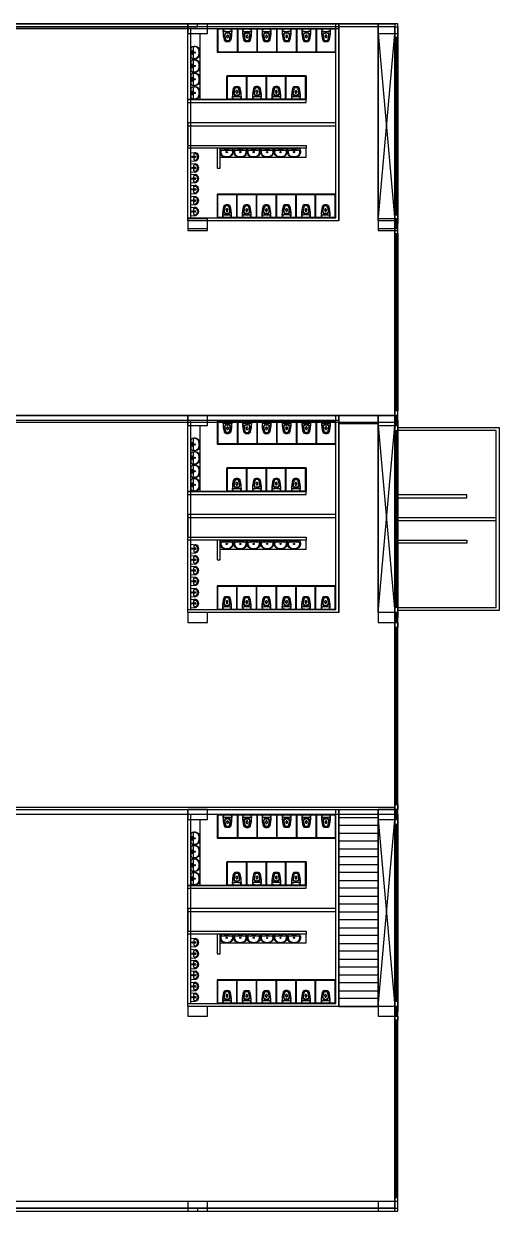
# Model space of a CAD drawing. Header units: millimetres. Extents: x 332 to 5606, y 276 to 1426.
# Drawn here: x 1203.1 to 1227.2, y 919.9 to 980.2 of the extents above; entities that cross this region are included whole.
import ezdxf

# ---------------------------------------------------------------- set-up
doc = ezdxf.new("R2010")
doc.units = ezdxf.units.MM

# ---------------------------------------------------------------- blocks, each defined once
blk = doc.blocks.new('vaso_cx_acoplada_1')
at = {"linetype": 'Continuous'}
for centre in [(-0.111, -0.242), (0.122, -0.242)]:
    blk.add_circle(centre, 0.008, dxfattribs=at)
for centre, radius, start, end in [((-0.115, -0.184), 0.11, 136.53258, 180), ((1.375, -0.195), 1.6, 179.59001, 196.60114), ((0.001, -0.212), 0.215, 171.57167, 179.2851), ((1.375, -0.195), 1.59, 180.52436, 196.19572), ((0.001, -0.212), 0.215, 163.97838, 171.57167), ((-0.204, -0.182), 0.008, 171.57167, 263.63486), ((-0.101, -0.184), 0.11, 136.53258, 164.49464), ((0.005, 1.698), 1.9, 263.63486, 270), ((-0.249, -0.065), 0.07, 321.85553, 326.36654), ((-0.183, -0.109), 0.01, 95.71718, 146.36654), ((0.005, -1.99), 1.9, 90, 95.71718), ((-0.235, -0.065), 0.07, 321.85553, 326.36654), ((-0.16, -0.118), 0.0225, 114.52369, 139.29493), ((-0.071, -0.363), 0.075, 120.55827, 184.24766), ((0.852, -0.295), 1, 184.24766, 200.25979), ((-0.061, -0.382), 0.075, 116.10896, 182.02894), ((0.664, -0.356), 0.8, 182.02894, 200.9188), ((0.005, -0.493), 0.225, 90, 120.55827), ((0.005, -0.517), 0.225, 90, 116.10896), ((0.019, -0.458), 0.0636, 167.77794, 198.82445), ((-0.038, -0.446), 0.00501, 140.01374, 160.52979), ((-0.045, -0.439), 0.00416, 309.47185, 346.49014), ((0.048, -0.453), 0.0893, 163.27766, 172.12192), ((0.022, -0.458), 0.0664, 197.88836, 217.92673), ((0.027, -0.446), 0.0677, 144.04569, 163.27766), ((0.012, -0.466), 0.0536, 217.92673, 242.00627), ((0.014, -0.437), 0.0515, 119.72953, 144.04569), ((0.005, -0.478), 0.0398, 242.00627, 270), ((0.005, -0.422), 0.0347, 90, 119.72953), ((0.005, -1.99), 1.9, 84.28282, 90), ((0.005, 1.698), 1.9, 270, 276.36514), ((0.005, -0.493), 0.225, 59.44173, 90), ((0.005, -0.517), 0.225, 63.89104, 90), ((0.005, -0.422), 0.0347, 60.27047, 90), ((0.005, -0.478), 0.0398, 270, 297.99373), ((-0.003, -0.437), 0.0515, 35.95431, 60.27047), ((-0.001, -0.466), 0.0536, 297.99373, 322.07327), ((-0.016, -0.446), 0.0677, 16.72234, 35.95431), ((-0.011, -0.458), 0.0664, 322.07327, 342.11164), ((-0.037, -0.453), 0.0893, 7.87808, 16.72234), ((0.056, -0.439), 0.00416, 193.50986, 230.52815), ((-0.008, -0.458), 0.0636, 341.17555, 12.22206), ((0.049, -0.446), 0.00501, 19.47021, 39.98626), ((-0.653, -0.356), 0.8, 339.0812, 357.97106), ((-0.841, -0.295), 1, 339.74021, 355.75234), ((0.071, -0.382), 0.075, 357.97106, 63.89104), ((0.082, -0.363), 0.075, 355.75234, 59.44173), ((-1.364, -0.195), 1.59, 343.80428, 359.47564), ((-1.364, -0.195), 1.6, 343.39886, 0.40999), ((0.171, -0.118), 0.0225, 40.70507, 65.47631), ((0.246, -0.065), 0.07, 213.63346, 218.14447), ((0.111, -0.184), 0.11, 15.50536, 43.46742), ((0.194, -0.109), 0.01, 33.63346, 84.28282), ((0.26, -0.065), 0.07, 213.63346, 218.14447), ((0.125, -0.184), 0.11, 0, 43.46742), ((0.215, -0.182), 0.008, 276.36514, 8.42833), ((0.01, -0.212), 0.215, 8.42833, 16.02162), ((0.01, -0.212), 0.215, 0.7149, 8.42833), ((-0.081, -0.629), 0.08, 196.60114, 260.40415), ((-0.075, -0.616), 0.08, 196.19572, 260.88992), ((0.005, -0.117), 0.6, 260.40415, 270), ((0.005, -0.117), 0.586, 260.88992, 270), ((-0.062, -0.632), 0.026, 200.25979, 262.53667), ((-0.059, -0.633), 0.026, 200.9188, 262.88031), ((0.005, -0.117), 0.546, 262.53667, 270), ((0.005, -0.117), 0.546, 270, 277.46333), ((0.005, -0.117), 0.586, 270, 279.11008), ((0.005, -0.117), 0.6, 270, 279.59585), ((0.07, -0.633), 0.026, 277.11969, 339.0812), ((0.073, -0.632), 0.026, 277.46333, 339.74021), ((0.086, -0.616), 0.08, 279.11008, 343.80428), ((0.092, -0.629), 0.08, 279.59585, 343.39886)]:
    blk.add_arc(centre, radius, start, end, dxfattribs=at)
blk = doc.blocks.new('mictorio')
for p, q in [((-0.214, 0), (0.214, 0)), ((-0.221, -0.008), (-0.203, -0.242)), ((-0.171, -0.19), (-0.165, -0.236)), ((-0.143, -0.157), (0.143, -0.157)), ((0.171, -0.19), (0.165, -0.236)), ((0.221, -0.008), (0.203, -0.242))]:
    blk.add_line(p, q)
for centre, radius in [((-0.028, -0.196), 0.0107), ((-0.028, -0.227), 0.0107), ((0, -0.072), 0.0286), ((0, -0.072), 0.0143), ((0, -0.18), 0.0107), ((0, -0.243), 0.0107), ((0.028, -0.196), 0.0107), ((0.028, -0.227), 0.0107)]:
    blk.add_circle(centre, radius)
for centre, radius, start, end in [((-0.214, -0.007), 0.00716, 90, 184.572), ((0.214, -0.007), 0.00716, 355.428, 90), ((-0.13, -0.229), 0.0737, 108.63175, 194.85038), ((0, -0.192), 0.209, 195.65293, 344.34707), ((-0.143, -0.186), 0.0286, 90, 187.76517), ((0, -0.181), 0.174, 198.68934, 341.31066), ((0.143, -0.186), 0.0286, 352.23483, 90), ((0.13, -0.229), 0.0737, 345.14962, 71.36825)]:
    blk.add_arc(centre, radius, start, end)
blk = doc.blocks.new('lavatorio_66x45')
blk.add_lwpolyline([(-0.285, -0.029, -0.247757), (-0.23, 0), (0, 0), (0.23, 0, -0.247757), (0.285, -0.029, -0.523187), (0.129, -0.437, -0.064231), (0, -0.454, -0.064231), (-0.129, -0.437, -0.523187)], format="xyb", close=True)
for points in [[(0.122, -0.408, 0.331039), (0.301, -0.191, 0.428943), (0.221, -0.107), (0, -0.107), (-0.221, -0.107, 0.428943), (-0.301, -0.191, 0.331039), (-0.122, -0.408)], [(-0.284, -0.053, -0.019603), (-0.274, -0.037, -0.247757), (-0.23, -0.013), (0.23, -0.013, -0.247757), (0.274, -0.037, -0.019603), (0.284, -0.053, -0.064281)]]:
    blk.add_lwpolyline(points, format="xyb")
for centre, radius in [((-0.074, -0.053), 0.0234), ((0, -0.194), 0.03), ((0, -0.053), 0.0234), ((0.074, -0.053), 0.0234)]:
    blk.add_circle(centre, radius)
for start, end in [(253.49072, 270), (270, 286.50928)]:
    blk.add_arc((0, 0.053), 0.477, start, end)

msp = doc.modelspace()

# ---------------------------------------------------------------- linework, layer by layer
for p, q in [((1222.057, 980.241), (1101.757, 980.241)), ((1221.907, 980.091), (1101.907, 980.091)), ((1201.907, 980.091), (1211.907, 980.091)), ((1212.407, 980.241), (1211.407, 980.241)), ((1211.407, 980.241), (1211.407, 979.741)), ((1212.414, 980.241), (1211.414, 980.241)), ((1211.414, 980.241), (1211.414, 979.741)), ((1211.907, 980.091), (1211.907, 980.241)), ((1211.907, 980.241), (1221.907, 980.241)), ((1212.407, 979.741), (1212.407, 980.241)), ((1212.414, 979.741), (1212.414, 980.241)), ((1219.067, 970.241), (1219.067, 980.241)), ((1219.067, 980.241), (1221.067, 980.241)), ((1219.067, 980.241), (1219.067, 979.841)), ((1222.06, 980.241), (1221.06, 980.241)), ((1221.06, 980.241), (1221.06, 979.741)), ((1222.067, 980.241), (1221.067, 980.241)), ((1221.067, 980.241), (1221.067, 979.741)), ((1221.907, 980.241), (1221.907, 980.091)), ((1221.907, 920.091), (1221.907, 980.091)), ((1221.907, 980.091), (1222.057, 980.091)), ((1222.057, 919.941), (1222.057, 980.241)), ((1222.057, 980.241), (1222.06, 980.241)), ((1222.057, 980.091), (1222.057, 970.091)), ((1222.057, 970.091), (1222.057, 980.091)), ((1222.057, 980.091), (1222.057, 970.091)), ((1222.057, 980.091), (1222.06, 980.091)), ((1222.06, 979.741), (1222.06, 980.241)), ((1211.407, 979.741), (1212.407, 979.741)), ((1211.414, 979.741), (1212.414, 979.741)), ((1219.067, 979.841), (1219.067, 979.441)), ((1219.067, 979.441), (1219.067, 979.041)), ((1221.06, 979.741), (1222.06, 979.741)), ((1221.907, 979.741), (1221.982, 979.741)), ((1222.057, 979.541), (1221.907, 979.541)), ((1221.907, 979.541), (1221.907, 970.541)), ((1221.982, 979.541), (1221.982, 970.541)), ((1222.057, 979.741), (1222.057, 979.541)), ((1221.067, 979.041), (1221.067, 978.641)), ((1219.067, 978.641), (1219.067, 978.241)), ((1221.067, 978.241), (1221.067, 977.841)), ((1219.067, 977.841), (1219.067, 977.441)), ((1219.067, 977.041), (1219.067, 976.641)), ((1221.067, 977.441), (1221.067, 977.041)), ((1221.067, 976.641), (1221.067, 976.241)), ((1219.067, 976.241), (1219.067, 975.841)), ((1221.067, 975.841), (1221.067, 975.441)), ((1219.067, 975.441), (1219.067, 975.041)), ((1219.067, 974.641), (1219.067, 974.241)), ((1221.067, 975.041), (1221.067, 974.641)), ((1221.067, 974.241), (1221.067, 973.841)), ((1219.067, 973.841), (1219.067, 973.441)), ((1221.067, 973.441), (1221.067, 973.041)), ((1219.067, 973.041), (1219.067, 972.641)), ((1221.067, 972.641), (1221.067, 972.241)), ((1219.067, 972.241), (1219.067, 971.841)), ((1219.067, 971.441), (1219.067, 971.041)), ((1221.067, 971.841), (1221.067, 971.441)), ((1221.067, 971.041), (1221.067, 970.641)), ((1212.414, 970.341), (1211.414, 970.341)), ((1211.414, 970.341), (1211.414, 969.841)), ((1212.414, 970.241), (1211.414, 970.241)), ((1211.414, 970.241), (1211.414, 969.741)), ((1212.414, 969.841), (1212.414, 970.341)), ((1212.414, 969.741), (1212.414, 970.241)), ((1219.067, 970.641), (1219.067, 970.241)), ((1222.067, 970.341), (1221.067, 970.341)), ((1221.067, 970.341), (1221.067, 969.841)), ((1222.067, 970.241), (1221.067, 970.241)), ((1221.067, 970.241), (1221.067, 969.741)), ((1221.907, 970.541), (1222.057, 970.541)), ((1221.907, 970.341), (1222.067, 970.341)), ((1221.982, 970.341), (1221.982, 969.841)), ((1222.067, 969.841), (1222.067, 970.341)), ((1211.414, 969.841), (1212.414, 969.841)), ((1211.414, 969.741), (1212.414, 969.741)), ((1221.067, 969.841), (1222.067, 969.841)), ((1221.067, 969.741), (1222.067, 969.741)), ((1222.057, 970.091), (1221.907, 970.091)), ((1221.907, 970.091), (1221.907, 960.091)), ((1221.907, 969.841), (1221.907, 969.591)), ((1221.907, 969.841), (1222.067, 969.841)), ((1221.907, 969.591), (1222.057, 969.591)), ((1221.982, 969.591), (1221.982, 960.591)), ((1222.057, 969.591), (1222.057, 960.591)), ((1222.057, 960.591), (1221.907, 960.591)), ((1221.907, 960.591), (1221.907, 960.341)), ((1212.414, 960.341), (1211.414, 960.341)), ((1211.414, 960.341), (1211.414, 959.841)), ((1212.414, 960.341), (1211.414, 960.341)), ((1211.414, 960.341), (1211.414, 959.841)), ((1212.414, 959.841), (1212.414, 960.341)), ((1212.414, 959.841), (1212.414, 960.341)), ((1219.067, 950.341), (1219.067, 960.341)), ((1219.067, 960.341), (1221.067, 960.341)), ((1219.067, 960.341), (1219.067, 959.941)), ((1222.067, 960.341), (1221.067, 960.341)), ((1221.067, 960.341), (1221.067, 959.841)), ((1222.067, 960.341), (1221.067, 960.341)), ((1221.067, 960.341), (1221.067, 959.841)), ((1221.907, 960.341), (1222.067, 960.341)), ((1221.907, 960.091), (1222.057, 960.091)), ((1221.982, 960.341), (1221.982, 959.841)), ((1222.057, 960.091), (1222.057, 950.091)), ((1222.067, 959.841), (1222.067, 960.341)), ((1211.414, 959.841), (1212.414, 959.841)), ((1211.414, 959.841), (1212.414, 959.841)), ((1219.067, 959.941), (1221.067, 959.941)), ((1219.067, 959.941), (1219.067, 959.541)), ((1219.067, 959.541), (1219.067, 959.141)), ((1221.067, 959.841), (1222.067, 959.841)), ((1221.907, 959.841), (1221.907, 959.591)), ((1221.907, 959.841), (1222.067, 959.841)), ((1221.907, 959.591), (1222.057, 959.591)), ((1221.982, 959.591), (1221.982, 950.591)), ((1222.057, 959.591), (1222.057, 950.591)), ((1221.067, 959.141), (1221.067, 958.741)), ((1219.067, 958.741), (1219.067, 958.341)), ((1221.067, 958.341), (1221.067, 957.941)), ((1219.067, 957.941), (1219.067, 957.541)), ((1219.067, 957.141), (1219.067, 956.741)), ((1221.067, 957.541), (1221.067, 957.141)), ((1221.067, 956.741), (1221.067, 956.341)), ((1219.067, 956.341), (1219.067, 955.941)), ((1221.067, 955.941), (1221.067, 955.541)), ((1219.067, 955.541), (1219.067, 955.141)), ((1219.067, 954.741), (1219.067, 954.341)), ((1221.067, 955.141), (1221.067, 954.741)), ((1221.067, 954.341), (1221.067, 953.941)), ((1219.067, 953.941), (1219.067, 953.541)), ((1221.067, 953.541), (1221.067, 953.141)), ((1219.067, 953.141), (1219.067, 952.741)), ((1221.067, 952.741), (1221.067, 952.341)), ((1219.067, 952.341), (1219.067, 951.941)), ((1219.067, 951.541), (1219.067, 951.141)), ((1221.067, 951.941), (1221.067, 951.541)), ((1221.067, 951.141), (1221.067, 950.741)), ((1212.407, 950.341), (1211.407, 950.341)), ((1211.407, 950.341), (1211.407, 949.841)), ((1212.414, 950.341), (1211.414, 950.341)), ((1211.414, 950.341), (1211.414, 949.841)), ((1212.407, 949.841), (1212.407, 950.341)), ((1212.414, 949.841), (1212.414, 950.341)), ((1219.067, 950.741), (1219.067, 950.341)), ((1222.06, 950.341), (1221.06, 950.341)), ((1221.06, 950.341), (1221.06, 949.841)), ((1222.067, 950.341), (1221.067, 950.341)), ((1221.067, 950.341), (1221.067, 949.841)), ((1222.057, 950.591), (1221.907, 950.591)), ((1221.907, 950.591), (1221.907, 950.341)), ((1221.982, 950.341), (1221.982, 949.841)), ((1222.06, 949.841), (1222.06, 950.341)), ((1211.407, 949.841), (1212.407, 949.841)), ((1211.414, 949.841), (1212.414, 949.841)), ((1221.06, 949.841), (1222.06, 949.841)), ((1221.067, 949.841), (1222.067, 949.841)), ((1222.057, 950.091), (1221.907, 950.091)), ((1221.907, 950.091), (1221.907, 940.091)), ((1222.057, 949.841), (1222.057, 949.591)), ((1222.057, 949.841), (1222.06, 949.841)), ((1222.057, 949.591), (1221.907, 949.591)), ((1221.907, 949.591), (1221.907, 940.591)), ((1221.982, 949.591), (1221.982, 940.591)), ((1212.414, 940.341), (1211.414, 940.341)), ((1211.414, 940.341), (1211.414, 939.841)), ((1212.414, 939.841), (1212.414, 940.341)), ((1219.067, 930.341), (1219.067, 940.341)), ((1219.067, 940.341), (1221.067, 940.341)), ((1219.067, 940.341), (1219.067, 939.941)), ((1222.067, 940.341), (1221.067, 940.341)), ((1221.067, 940.341), (1221.067, 939.841)), ((1221.907, 940.591), (1222.057, 940.591)), ((1221.907, 940.341), (1222.067, 940.341)), ((1221.907, 940.091), (1222.057, 940.091)), ((1221.982, 940.341), (1221.982, 939.841)), ((1222.057, 940.591), (1222.057, 940.341)), ((1222.057, 940.341), (1222.057, 940.341)), ((1222.057, 940.091), (1222.057, 930.091)), ((1222.067, 939.841), (1222.067, 940.341)), ((1211.414, 939.841), (1212.414, 939.841)), ((1219.067, 939.941), (1221.067, 939.941)), ((1219.067, 939.941), (1219.067, 939.541)), ((1219.067, 939.541), (1221.067, 939.541)), ((1219.067, 939.541), (1219.067, 939.141)), ((1221.907, 939.841), (1221.907, 939.591)), ((1221.907, 939.841), (1222.067, 939.841)), ((1221.907, 939.591), (1222.057, 939.591)), ((1221.982, 939.591), (1221.982, 930.591)), ((1222.057, 939.591), (1222.057, 930.591)), ((1219.067, 939.141), (1221.067, 939.141)), ((1221.067, 939.141), (1221.067, 938.741)), ((1221.067, 938.741), (1219.067, 938.741)), ((1219.067, 938.741), (1219.067, 938.341)), ((1219.067, 938.341), (1221.067, 938.341)), ((1221.067, 938.341), (1221.067, 937.941)), ((1221.067, 937.941), (1219.067, 937.941)), ((1219.067, 937.941), (1219.067, 937.541)), ((1219.067, 937.541), (1221.067, 937.541)), ((1221.067, 937.141), (1219.067, 937.141)), ((1219.067, 937.141), (1219.067, 936.741)), ((1221.067, 937.541), (1221.067, 937.141)), ((1219.067, 936.741), (1221.067, 936.741)), ((1221.067, 936.741), (1221.067, 936.341)), ((1221.067, 936.341), (1219.067, 936.341)), ((1219.067, 936.341), (1219.067, 935.941)), ((1219.067, 935.941), (1221.067, 935.941)), ((1221.067, 935.941), (1221.067, 935.541)), ((1221.067, 935.541), (1219.067, 935.541)), ((1219.067, 935.541), (1219.067, 935.141)), ((1219.067, 935.141), (1221.067, 935.141)), ((1221.067, 934.741), (1219.067, 934.741)), ((1219.067, 934.741), (1219.067, 934.341)), ((1221.067, 935.141), (1221.067, 934.741)), ((1219.067, 934.341), (1221.067, 934.341)), ((1221.067, 934.341), (1221.067, 933.941)), ((1221.067, 933.941), (1219.067, 933.941)), ((1219.067, 933.941), (1219.067, 933.541)), ((1219.067, 933.541), (1221.067, 933.541)), ((1221.067, 933.541), (1221.067, 933.141)), ((1221.067, 933.141), (1219.067, 933.141)), ((1219.067, 933.141), (1219.067, 932.741)), ((1219.067, 932.741), (1221.067, 932.741)), ((1221.067, 932.341), (1219.067, 932.341)), ((1219.067, 932.341), (1219.067, 931.941)), ((1221.067, 932.741), (1221.067, 932.341)), ((1219.067, 931.941), (1221.067, 931.941)), ((1221.067, 931.941), (1221.067, 931.541)), ((1221.067, 931.541), (1219.067, 931.541)), ((1219.067, 931.541), (1219.067, 931.141)), ((1219.067, 931.141), (1221.067, 931.141)), ((1221.067, 931.141), (1221.067, 930.741)), ((1221.067, 930.741), (1219.067, 930.741)), ((1219.067, 930.741), (1219.067, 930.341)), ((1222.057, 930.591), (1221.907, 930.591)), ((1221.907, 930.591), (1221.907, 930.341)), ((1212.414, 930.341), (1211.414, 930.341)), ((1211.414, 930.341), (1211.414, 929.841)), ((1211.414, 929.841), (1212.414, 929.841)), ((1212.414, 929.841), (1212.414, 930.341)), ((1221.067, 930.341), (1219.067, 930.341)), ((1219.067, 930.341), (1221.067, 930.341)), ((1222.067, 930.341), (1221.067, 930.341)), ((1221.067, 930.341), (1221.067, 929.841)), ((1221.067, 929.841), (1222.067, 929.841)), ((1222.057, 930.091), (1221.907, 930.091)), ((1221.907, 930.091), (1221.907, 920.091)), ((1221.982, 930.341), (1221.982, 929.841)), ((1222.057, 929.841), (1222.057, 929.641)), ((1222.067, 929.841), (1222.067, 930.341)), ((1222.057, 929.641), (1221.907, 929.641)), ((1221.907, 929.641), (1221.907, 920.641)), ((1221.982, 929.641), (1221.982, 920.641)), ((1222.057, 920.541), (1222.057, 929.591)), ((1212.407, 920.441), (1211.407, 920.441)), ((1211.407, 920.441), (1211.407, 919.941)), ((1212.407, 919.941), (1212.407, 920.441)), ((1222.06, 920.441), (1221.06, 920.441)), ((1221.06, 920.441), (1221.06, 919.941)), ((1221.907, 920.641), (1222.057, 920.641)), ((1221.907, 920.441), (1221.907, 920.541)), ((1221.982, 920.441), (1221.907, 920.441)), ((1222.06, 919.941), (1222.06, 920.441)), ((1101.757, 919.941), (1222.057, 919.941)), ((1101.907, 920.091), (1221.907, 920.091)), ((1201.907, 920.091), (1211.907, 920.091)), ((1211.407, 919.941), (1212.407, 919.941)), ((1211.907, 920.091), (1211.907, 919.941)), ((1211.907, 919.941), (1221.907, 919.941)), ((1221.06, 919.941), (1222.06, 919.941)), ((1221.907, 919.941), (1221.907, 920.091)), ((1221.907, 920.091), (1222.057, 920.091))]:
    msp.add_line(p, q)
at = {"color": 1}
for p, q in [((1211.414, 979.991), (1104.757, 979.991)), ((1211.414, 970.241), (1211.414, 980.241)), ((1219.067, 979.991), (1211.414, 979.991)), ((1218.917, 970.391), (1218.917, 980.241)), ((1221.067, 970.241), (1221.067, 980.241)), ((1219.067, 979.541), (1219.067, 970.241)), ((1221.067, 979.741), (1221.907, 979.741)), ((1221.067, 979.741), (1221.067, 970.241)), ((1221.067, 979.741), (1221.907, 970.241)), ((1221.067, 970.241), (1221.907, 979.741)), ((1211.414, 970.391), (1218.917, 970.391)), ((1219.067, 970.241), (1211.414, 970.241)), ((1219.067, 970.241), (1213.917, 970.241)), ((1221.907, 970.241), (1221.067, 970.241)), ((1211.414, 960.091), (1104.757, 960.091)), ((1211.414, 950.341), (1211.414, 960.341)), ((1219.067, 960.091), (1211.414, 960.091)), ((1218.917, 950.491), (1218.917, 960.341)), ((1221.067, 950.341), (1221.067, 960.341)), ((1219.067, 959.641), (1219.067, 950.341)), ((1221.067, 959.841), (1221.907, 959.841)), ((1221.067, 959.841), (1221.067, 950.341)), ((1221.067, 959.841), (1221.907, 950.341)), ((1221.067, 950.341), (1221.907, 959.841)), ((1222.057, 959.591), (1222.057, 959.741)), ((1222.057, 959.741), (1227.207, 959.741)), ((1222.057, 959.591), (1222.057, 955.091)), ((1227.057, 959.591), (1222.057, 959.591)), ((1227.057, 955.091), (1227.057, 959.591)), ((1227.207, 959.741), (1227.207, 950.441)), ((1225.557, 956.316), (1222.057, 956.316)), ((1222.057, 955.166), (1222.057, 956.166)), ((1222.057, 955.166), (1222.057, 956.166)), ((1222.057, 956.166), (1225.557, 956.166)), ((1225.557, 956.166), (1225.557, 956.316)), ((1222.057, 955.091), (1222.057, 955.166)), ((1222.057, 955.166), (1227.057, 955.166)), ((1222.057, 955.091), (1222.057, 950.591)), ((1222.057, 955.091), (1222.057, 955.016)), ((1222.057, 955.016), (1227.057, 955.016)), ((1222.057, 955.016), (1222.057, 954.016)), ((1227.057, 950.591), (1227.057, 955.091)), ((1222.057, 954.016), (1225.557, 954.016)), ((1225.557, 954.016), (1225.557, 953.866)), ((1225.557, 953.866), (1222.057, 953.866)), ((1211.414, 950.491), (1218.917, 950.491)), ((1219.067, 950.341), (1211.414, 950.341)), ((1219.067, 950.341), (1213.917, 950.341)), ((1221.907, 950.341), (1221.067, 950.341)), ((1222.057, 950.591), (1227.057, 950.591)), ((1222.057, 950.441), (1222.057, 950.591)), ((1227.207, 950.441), (1222.057, 950.441)), ((1211.414, 940.091), (1104.757, 940.091)), ((1211.414, 930.341), (1211.414, 940.341)), ((1219.067, 940.091), (1211.414, 940.091)), ((1218.917, 930.491), (1218.917, 940.341)), ((1221.067, 930.341), (1221.067, 940.341)), ((1219.067, 939.641), (1219.067, 930.341)), ((1221.067, 939.841), (1221.907, 939.841)), ((1221.067, 939.841), (1221.067, 930.341)), ((1221.067, 939.841), (1221.907, 930.341)), ((1221.067, 930.341), (1221.907, 939.841)), ((1211.414, 930.491), (1218.917, 930.491)), ((1219.067, 930.341), (1211.414, 930.341)), ((1219.067, 930.341), (1213.917, 930.341)), ((1221.907, 930.341), (1221.067, 930.341))]:
    msp.add_line(p, q, dxfattribs=at)
at = {"color": 3}
for p, q in [((1211.564, 970.392), (1211.564, 979.991)), ((1212.902, 979.991), (1212.902, 978.791)), ((1212.917, 979.991), (1212.902, 979.991)), ((1218.887, 979.961), (1212.902, 979.961)), ((1213.917, 979.991), (1212.917, 979.991)), ((1212.917, 979.991), (1212.917, 978.791)), ((1212.917, 979.991), (1212.917, 978.791)), ((1212.932, 979.991), (1212.932, 978.791)), ((1214.917, 979.991), (1213.917, 979.991)), ((1213.917, 979.991), (1213.917, 978.791)), ((1213.917, 979.991), (1213.947, 979.991)), ((1213.947, 979.991), (1213.947, 978.791)), ((1214.902, 979.991), (1214.902, 978.791)), ((1215.917, 979.991), (1214.917, 979.991)), ((1214.917, 979.991), (1214.917, 978.791)), ((1214.917, 979.991), (1214.917, 978.791)), ((1214.932, 979.991), (1214.932, 978.791)), ((1215.902, 979.991), (1215.902, 978.791)), ((1216.917, 979.991), (1215.917, 979.991)), ((1215.917, 979.991), (1215.917, 978.791)), ((1215.917, 979.991), (1215.917, 978.791)), ((1215.932, 979.991), (1215.932, 978.791)), ((1216.902, 979.991), (1216.902, 978.791)), ((1217.917, 979.991), (1216.917, 979.991)), ((1216.917, 979.991), (1216.917, 978.791)), ((1216.917, 979.991), (1216.917, 978.791)), ((1216.932, 979.991), (1216.932, 978.791)), ((1217.917, 979.991), (1217.902, 979.991)), ((1217.902, 979.991), (1217.902, 978.791)), ((1218.917, 979.991), (1217.917, 979.991)), ((1217.917, 979.991), (1217.917, 978.791)), ((1218.917, 979.991), (1217.917, 979.991)), ((1217.917, 979.991), (1217.932, 979.991)), ((1217.932, 979.991), (1217.932, 978.791)), ((1218.917, 979.991), (1218.887, 979.991)), ((1218.887, 979.991), (1218.887, 978.791)), ((1218.917, 978.791), (1218.917, 979.991)), ((1211.414, 975.066), (1211.414, 979.741)), ((1212.902, 978.821), (1218.917, 978.821)), ((1212.902, 978.791), (1212.917, 978.791)), ((1212.917, 978.791), (1213.917, 978.791)), ((1213.917, 978.791), (1213.917, 978.821)), ((1213.917, 978.791), (1214.917, 978.791)), ((1214.917, 978.791), (1215.917, 978.791)), ((1215.917, 978.791), (1216.917, 978.791)), ((1216.917, 978.791), (1217.917, 978.791)), ((1217.917, 978.791), (1218.917, 978.791)), ((1213.384, 976.391), (1213.384, 977.591)), ((1213.384, 977.591), (1217.414, 977.591)), ((1217.414, 977.561), (1213.384, 977.561)), ((1213.399, 976.391), (1213.399, 977.591)), ((1214.399, 977.591), (1213.399, 977.591)), ((1213.399, 976.391), (1213.399, 977.591)), ((1213.414, 976.391), (1213.414, 977.591)), ((1214.384, 976.391), (1214.384, 977.591)), ((1214.399, 976.391), (1214.399, 977.591)), ((1215.399, 977.591), (1214.399, 977.591)), ((1214.399, 976.391), (1214.399, 977.591)), ((1214.414, 976.391), (1214.414, 977.591)), ((1215.384, 976.391), (1215.384, 977.591)), ((1215.399, 976.391), (1215.399, 977.591)), ((1216.399, 977.591), (1215.399, 977.591)), ((1215.399, 976.391), (1215.399, 977.591)), ((1215.414, 976.391), (1215.414, 977.591)), ((1216.369, 976.391), (1216.369, 977.591)), ((1216.399, 976.391), (1216.399, 977.591)), ((1217.399, 977.591), (1216.399, 977.591)), ((1216.399, 977.591), (1216.399, 977.561)), ((1217.384, 976.391), (1217.384, 977.591)), ((1217.399, 976.391), (1217.399, 977.591)), ((1217.399, 976.391), (1217.399, 977.591)), ((1217.414, 977.591), (1217.399, 977.591)), ((1217.414, 976.391), (1217.414, 977.591)), ((1217.414, 977.591), (1217.414, 976.391)), ((1217.414, 976.391), (1211.414, 976.391)), ((1211.414, 976.391), (1211.414, 976.391)), ((1211.414, 976.391), (1212.399, 976.391)), ((1212.399, 976.391), (1212.384, 976.391)), ((1212.399, 976.391), (1213.399, 976.391)), ((1212.399, 976.391), (1212.414, 976.391)), ((1213.384, 976.421), (1217.414, 976.421)), ((1213.399, 976.391), (1214.399, 976.391)), ((1214.399, 976.391), (1215.399, 976.391)), ((1215.399, 976.391), (1216.399, 976.391)), ((1216.399, 976.391), (1216.369, 976.391)), ((1216.399, 976.391), (1217.399, 976.391)), ((1217.399, 976.391), (1217.414, 976.391)), ((1217.414, 976.241), (1217.414, 976.391)), ((1211.414, 975.241), (1211.414, 976.241)), ((1211.414, 976.241), (1217.414, 976.241)), ((1218.917, 975.216), (1211.414, 975.216)), ((1211.414, 975.216), (1211.414, 975.066)), ((1211.414, 970.391), (1211.414, 975.066)), ((1211.414, 975.066), (1218.917, 975.066)), ((1211.414, 975.066), (1211.414, 974.066)), ((1218.917, 975.066), (1218.917, 975.216)), ((1211.414, 974.066), (1217.414, 974.066)), ((1217.414, 973.916), (1211.414, 973.916)), ((1212.902, 973.916), (1212.902, 972.916)), ((1213.052, 972.916), (1213.052, 973.916)), ((1217.414, 974.066), (1217.414, 973.916)), ((1212.902, 972.916), (1213.052, 972.916)), ((1213.902, 971.591), (1212.902, 971.591)), ((1212.902, 971.591), (1212.902, 970.391)), ((1218.917, 971.561), (1212.902, 971.561)), ((1212.932, 970.391), (1212.932, 971.591)), ((1213.887, 970.391), (1213.887, 971.591)), ((1213.902, 970.391), (1213.902, 971.591)), ((1214.902, 971.591), (1213.902, 971.591)), ((1213.917, 970.391), (1213.917, 971.591)), ((1214.887, 970.391), (1214.887, 971.591)), ((1214.902, 970.391), (1214.902, 971.591)), ((1215.902, 971.591), (1214.902, 971.591)), ((1214.902, 970.391), (1214.902, 971.591)), ((1214.917, 970.391), (1214.917, 971.591)), ((1215.887, 970.391), (1215.887, 971.591)), ((1215.902, 970.391), (1215.902, 971.591)), ((1216.902, 971.591), (1215.902, 971.591)), ((1215.902, 970.391), (1215.902, 971.591)), ((1215.917, 970.391), (1215.917, 971.591)), ((1216.887, 970.391), (1216.887, 971.591)), ((1216.902, 970.391), (1216.902, 971.591)), ((1217.902, 971.591), (1216.902, 971.591)), ((1216.902, 970.391), (1216.902, 971.591)), ((1216.917, 970.391), (1216.917, 971.591)), ((1217.872, 970.391), (1217.872, 971.591)), ((1217.902, 970.391), (1217.902, 971.591)), ((1218.902, 971.591), (1217.902, 971.591)), ((1217.902, 971.591), (1217.902, 971.561)), ((1218.887, 970.391), (1218.887, 971.591)), ((1218.902, 970.391), (1218.902, 971.591)), ((1218.902, 970.391), (1218.902, 971.591)), ((1218.917, 971.591), (1218.902, 971.591)), ((1218.917, 970.391), (1218.917, 971.591)), ((1211.414, 970.391), (1211.564, 970.392)), ((1212.902, 970.391), (1213.902, 970.391)), ((1212.902, 970.391), (1213.902, 970.391)), ((1212.902, 970.391), (1212.932, 970.391)), ((1212.932, 970.421), (1218.917, 970.421)), ((1213.902, 970.391), (1213.887, 970.391)), ((1213.902, 970.391), (1214.902, 970.391)), ((1213.902, 970.391), (1213.917, 970.391)), ((1214.902, 970.391), (1215.902, 970.391)), ((1215.902, 970.391), (1216.902, 970.391)), ((1216.902, 970.391), (1217.902, 970.391)), ((1217.902, 970.391), (1217.872, 970.391)), ((1217.902, 970.391), (1218.902, 970.391)), ((1218.902, 970.391), (1218.917, 970.391)), ((1211.564, 950.492), (1211.564, 960.091)), ((1212.902, 960.091), (1212.902, 958.891)), ((1212.917, 960.091), (1212.902, 960.091)), ((1218.887, 960.061), (1212.902, 960.061)), ((1213.917, 960.091), (1212.917, 960.091)), ((1212.917, 960.091), (1212.917, 958.891)), ((1212.917, 960.091), (1212.917, 958.891)), ((1212.932, 960.091), (1212.932, 958.891)), ((1214.917, 960.091), (1213.917, 960.091)), ((1213.917, 960.091), (1213.917, 958.891)), ((1213.917, 960.091), (1213.947, 960.091)), ((1213.947, 960.091), (1213.947, 958.891)), ((1214.902, 960.091), (1214.902, 958.891)), ((1215.917, 960.091), (1214.917, 960.091)), ((1214.917, 960.091), (1214.917, 958.891)), ((1214.917, 960.091), (1214.917, 958.891)), ((1214.932, 960.091), (1214.932, 958.891)), ((1215.902, 960.091), (1215.902, 958.891)), ((1216.917, 960.091), (1215.917, 960.091)), ((1215.917, 960.091), (1215.917, 958.891)), ((1215.917, 960.091), (1215.917, 958.891)), ((1215.932, 960.091), (1215.932, 958.891)), ((1216.902, 960.091), (1216.902, 958.891)), ((1217.917, 960.091), (1216.917, 960.091)), ((1216.917, 960.091), (1216.917, 958.891)), ((1216.917, 960.091), (1216.917, 958.891)), ((1216.932, 960.091), (1216.932, 958.891)), ((1217.917, 960.091), (1217.902, 960.091)), ((1217.902, 960.091), (1217.902, 958.891)), ((1218.917, 960.091), (1217.917, 960.091)), ((1217.917, 960.091), (1217.917, 958.891)), ((1218.917, 960.091), (1217.917, 960.091)), ((1217.917, 960.091), (1217.932, 960.091)), ((1217.932, 960.091), (1217.932, 958.891)), ((1218.917, 960.091), (1218.887, 960.091)), ((1218.887, 960.091), (1218.887, 958.891)), ((1218.917, 958.891), (1218.917, 960.091)), ((1211.414, 955.166), (1211.414, 959.841)), ((1212.902, 958.921), (1218.917, 958.921)), ((1212.902, 958.891), (1212.917, 958.891)), ((1212.917, 958.891), (1213.917, 958.891)), ((1213.917, 958.891), (1213.917, 958.921)), ((1213.917, 958.891), (1214.917, 958.891)), ((1214.917, 958.891), (1215.917, 958.891)), ((1215.917, 958.891), (1216.917, 958.891)), ((1216.917, 958.891), (1217.917, 958.891)), ((1217.917, 958.891), (1218.917, 958.891)), ((1213.384, 956.491), (1213.384, 957.691)), ((1213.384, 957.691), (1217.414, 957.691)), ((1217.414, 957.661), (1213.384, 957.661)), ((1213.399, 956.491), (1213.399, 957.691)), ((1214.399, 957.691), (1213.399, 957.691)), ((1213.399, 956.491), (1213.399, 957.691)), ((1213.414, 956.491), (1213.414, 957.691)), ((1214.384, 956.491), (1214.384, 957.691)), ((1214.399, 956.491), (1214.399, 957.691)), ((1215.399, 957.691), (1214.399, 957.691)), ((1214.399, 956.491), (1214.399, 957.691)), ((1214.414, 956.491), (1214.414, 957.691)), ((1215.384, 956.491), (1215.384, 957.691)), ((1215.399, 956.491), (1215.399, 957.691)), ((1216.399, 957.691), (1215.399, 957.691)), ((1215.399, 956.491), (1215.399, 957.691)), ((1215.414, 956.491), (1215.414, 957.691)), ((1216.369, 956.491), (1216.369, 957.691)), ((1216.399, 956.491), (1216.399, 957.691)), ((1217.399, 957.691), (1216.399, 957.691)), ((1216.399, 957.691), (1216.399, 957.661)), ((1217.384, 956.491), (1217.384, 957.691)), ((1217.399, 956.491), (1217.399, 957.691)), ((1217.399, 956.491), (1217.399, 957.691)), ((1217.414, 957.691), (1217.399, 957.691)), ((1217.414, 956.491), (1217.414, 957.691)), ((1217.414, 957.691), (1217.414, 956.491)), ((1217.414, 956.491), (1211.414, 956.491)), ((1211.414, 956.491), (1211.414, 956.491)), ((1211.414, 956.491), (1212.399, 956.491)), ((1212.399, 956.491), (1212.384, 956.491)), ((1212.399, 956.491), (1213.399, 956.491)), ((1212.399, 956.491), (1212.414, 956.491)), ((1213.384, 956.521), (1217.414, 956.521)), ((1213.399, 956.491), (1214.399, 956.491)), ((1214.399, 956.491), (1215.399, 956.491)), ((1215.399, 956.491), (1216.399, 956.491)), ((1216.399, 956.491), (1216.369, 956.491)), ((1216.399, 956.491), (1217.399, 956.491)), ((1217.399, 956.491), (1217.414, 956.491)), ((1217.414, 956.341), (1217.414, 956.491)), ((1211.414, 955.341), (1211.414, 956.341)), ((1211.414, 956.341), (1217.414, 956.341)), ((1218.917, 955.316), (1211.414, 955.316)), ((1211.414, 955.316), (1211.414, 955.166)), ((1211.414, 950.491), (1211.414, 955.166)), ((1211.414, 955.166), (1218.917, 955.166)), ((1211.414, 955.166), (1211.414, 954.166)), ((1218.917, 955.166), (1218.917, 955.316)), ((1211.414, 954.166), (1217.414, 954.166)), ((1217.414, 954.016), (1211.414, 954.016)), ((1212.902, 954.016), (1212.902, 953.016)), ((1213.052, 953.016), (1213.052, 954.016)), ((1217.414, 954.166), (1217.414, 954.016)), ((1212.902, 953.016), (1213.052, 953.016)), ((1213.902, 951.691), (1212.902, 951.691)), ((1212.902, 951.691), (1212.902, 950.491)), ((1218.917, 951.661), (1212.902, 951.661)), ((1212.932, 950.491), (1212.932, 951.691)), ((1213.887, 950.491), (1213.887, 951.691)), ((1213.902, 950.491), (1213.902, 951.691)), ((1214.902, 951.691), (1213.902, 951.691)), ((1213.917, 950.491), (1213.917, 951.691)), ((1214.887, 950.491), (1214.887, 951.691)), ((1214.902, 950.491), (1214.902, 951.691)), ((1215.902, 951.691), (1214.902, 951.691)), ((1214.902, 950.491), (1214.902, 951.691)), ((1214.917, 950.491), (1214.917, 951.691)), ((1215.887, 950.491), (1215.887, 951.691)), ((1215.902, 950.491), (1215.902, 951.691)), ((1216.902, 951.691), (1215.902, 951.691)), ((1215.902, 950.491), (1215.902, 951.691)), ((1215.917, 950.491), (1215.917, 951.691)), ((1216.887, 950.491), (1216.887, 951.691)), ((1216.902, 950.491), (1216.902, 951.691)), ((1217.902, 951.691), (1216.902, 951.691)), ((1216.902, 950.491), (1216.902, 951.691)), ((1216.917, 950.491), (1216.917, 951.691)), ((1217.872, 950.491), (1217.872, 951.691)), ((1217.902, 950.491), (1217.902, 951.691)), ((1218.902, 951.691), (1217.902, 951.691)), ((1217.902, 951.691), (1217.902, 951.661)), ((1218.887, 950.491), (1218.887, 951.691)), ((1218.902, 950.491), (1218.902, 951.691)), ((1218.902, 950.491), (1218.902, 951.691)), ((1218.917, 951.691), (1218.902, 951.691)), ((1218.917, 950.491), (1218.917, 951.691)), ((1211.414, 950.491), (1211.564, 950.492)), ((1212.902, 950.491), (1213.902, 950.491)), ((1212.902, 950.491), (1213.902, 950.491)), ((1212.902, 950.491), (1212.932, 950.491)), ((1212.932, 950.521), (1218.917, 950.521)), ((1213.902, 950.491), (1213.887, 950.491)), ((1213.902, 950.491), (1214.902, 950.491)), ((1213.902, 950.491), (1213.917, 950.491)), ((1214.902, 950.491), (1215.902, 950.491)), ((1215.902, 950.491), (1216.902, 950.491)), ((1216.902, 950.491), (1217.902, 950.491)), ((1217.902, 950.491), (1217.872, 950.491)), ((1217.902, 950.491), (1218.902, 950.491)), ((1218.902, 950.491), (1218.917, 950.491)), ((1211.564, 930.492), (1211.564, 940.091)), ((1212.902, 940.091), (1212.902, 938.891)), ((1212.917, 940.091), (1212.902, 940.091)), ((1213.917, 940.091), (1212.917, 940.091)), ((1212.917, 940.091), (1212.917, 938.891)), ((1212.917, 940.091), (1212.917, 938.891)), ((1212.932, 940.091), (1212.932, 938.891)), ((1214.917, 940.091), (1213.917, 940.091)), ((1213.917, 940.091), (1213.917, 938.891)), ((1213.917, 940.091), (1213.947, 940.091)), ((1213.947, 940.091), (1213.947, 938.891)), ((1214.902, 940.091), (1214.902, 938.891)), ((1215.917, 940.091), (1214.917, 940.091)), ((1214.917, 940.091), (1214.917, 938.891)), ((1214.917, 940.091), (1214.917, 938.891)), ((1214.932, 940.091), (1214.932, 938.891)), ((1215.902, 940.091), (1215.902, 938.891)), ((1216.917, 940.091), (1215.917, 940.091)), ((1215.917, 940.091), (1215.917, 938.891)), ((1215.917, 940.091), (1215.917, 938.891)), ((1215.932, 940.091), (1215.932, 938.891)), ((1216.902, 940.091), (1216.902, 938.891)), ((1217.917, 940.091), (1216.917, 940.091)), ((1216.917, 940.091), (1216.917, 938.891)), ((1216.917, 940.091), (1216.917, 938.891)), ((1216.932, 940.091), (1216.932, 938.891)), ((1217.917, 940.091), (1217.902, 940.091)), ((1217.902, 940.091), (1217.902, 938.891)), ((1218.917, 940.091), (1217.917, 940.091)), ((1217.917, 940.091), (1217.917, 938.891)), ((1218.917, 940.091), (1217.917, 940.091)), ((1217.917, 940.091), (1217.932, 940.091)), ((1217.932, 940.091), (1217.932, 938.891)), ((1218.917, 940.091), (1218.887, 940.091)), ((1218.887, 940.091), (1218.887, 938.891)), ((1218.917, 938.891), (1218.917, 940.091)), ((1211.414, 935.166), (1211.414, 939.841)), ((1218.887, 940.061), (1212.902, 940.061)), ((1212.902, 938.921), (1218.917, 938.921)), ((1212.902, 938.891), (1212.917, 938.891)), ((1212.917, 938.891), (1213.917, 938.891)), ((1213.917, 938.891), (1213.917, 938.921)), ((1213.917, 938.891), (1214.917, 938.891)), ((1214.917, 938.891), (1215.917, 938.891)), ((1215.917, 938.891), (1216.917, 938.891)), ((1216.917, 938.891), (1217.917, 938.891)), ((1217.917, 938.891), (1218.917, 938.891)), ((1213.384, 936.491), (1213.384, 937.691)), ((1213.384, 937.691), (1217.414, 937.691)), ((1213.399, 936.491), (1213.399, 937.691)), ((1214.399, 937.691), (1213.399, 937.691)), ((1213.399, 936.491), (1213.399, 937.691)), ((1213.414, 936.491), (1213.414, 937.691)), ((1214.384, 936.491), (1214.384, 937.691)), ((1214.399, 936.491), (1214.399, 937.691)), ((1215.399, 937.691), (1214.399, 937.691)), ((1214.399, 936.491), (1214.399, 937.691)), ((1214.414, 936.491), (1214.414, 937.691)), ((1215.384, 936.491), (1215.384, 937.691)), ((1215.399, 936.491), (1215.399, 937.691)), ((1216.399, 937.691), (1215.399, 937.691)), ((1215.399, 936.491), (1215.399, 937.691)), ((1215.414, 936.491), (1215.414, 937.691)), ((1216.369, 936.491), (1216.369, 937.691)), ((1216.399, 936.491), (1216.399, 937.691)), ((1217.399, 937.691), (1216.399, 937.691)), ((1216.399, 937.691), (1216.399, 937.661)), ((1217.384, 936.491), (1217.384, 937.691)), ((1217.399, 936.491), (1217.399, 937.691)), ((1217.399, 936.491), (1217.399, 937.691)), ((1217.414, 937.691), (1217.399, 937.691)), ((1217.414, 936.491), (1217.414, 937.691)), ((1217.414, 937.691), (1217.414, 936.491)), ((1217.414, 937.661), (1213.384, 937.661)), ((1217.414, 936.491), (1211.414, 936.491)), ((1211.414, 936.491), (1211.414, 936.491)), ((1211.414, 936.491), (1212.399, 936.491)), ((1212.399, 936.491), (1212.384, 936.491)), ((1212.399, 936.491), (1213.399, 936.491)), ((1212.399, 936.491), (1212.414, 936.491)), ((1213.384, 936.521), (1217.414, 936.521)), ((1213.399, 936.491), (1214.399, 936.491)), ((1214.399, 936.491), (1215.399, 936.491)), ((1215.399, 936.491), (1216.399, 936.491)), ((1216.399, 936.491), (1216.369, 936.491)), ((1216.399, 936.491), (1217.399, 936.491)), ((1217.399, 936.491), (1217.414, 936.491)), ((1217.414, 936.341), (1217.414, 936.491)), ((1211.414, 935.341), (1211.414, 936.341)), ((1211.414, 936.341), (1217.414, 936.341)), ((1218.917, 935.316), (1211.414, 935.316)), ((1211.414, 935.316), (1211.414, 935.166)), ((1218.917, 935.166), (1218.917, 935.316)), ((1211.414, 930.491), (1211.414, 935.166)), ((1211.414, 935.166), (1218.917, 935.166)), ((1211.414, 935.166), (1211.414, 934.166)), ((1211.414, 934.166), (1217.414, 934.166)), ((1217.414, 934.166), (1217.414, 934.016)), ((1217.414, 934.016), (1211.414, 934.016)), ((1212.902, 934.016), (1212.902, 933.016)), ((1213.052, 933.016), (1213.052, 934.016)), ((1212.902, 933.016), (1213.052, 933.016)), ((1213.902, 931.691), (1212.902, 931.691)), ((1212.902, 931.691), (1212.902, 930.491)), ((1218.917, 931.661), (1212.902, 931.661)), ((1212.932, 930.491), (1212.932, 931.691)), ((1213.887, 930.491), (1213.887, 931.691)), ((1213.902, 930.491), (1213.902, 931.691)), ((1214.902, 931.691), (1213.902, 931.691)), ((1213.917, 930.491), (1213.917, 931.691)), ((1214.887, 930.491), (1214.887, 931.691)), ((1214.902, 930.491), (1214.902, 931.691)), ((1215.902, 931.691), (1214.902, 931.691)), ((1214.902, 930.491), (1214.902, 931.691)), ((1214.917, 930.491), (1214.917, 931.691)), ((1215.887, 930.491), (1215.887, 931.691)), ((1215.902, 930.491), (1215.902, 931.691)), ((1216.902, 931.691), (1215.902, 931.691)), ((1215.902, 930.491), (1215.902, 931.691)), ((1215.917, 930.491), (1215.917, 931.691)), ((1216.887, 930.491), (1216.887, 931.691)), ((1216.902, 930.491), (1216.902, 931.691)), ((1217.902, 931.691), (1216.902, 931.691)), ((1216.902, 930.491), (1216.902, 931.691)), ((1216.917, 930.491), (1216.917, 931.691)), ((1217.872, 930.491), (1217.872, 931.691)), ((1217.902, 930.491), (1217.902, 931.691)), ((1218.902, 931.691), (1217.902, 931.691)), ((1217.902, 931.691), (1217.902, 931.661)), ((1218.887, 930.491), (1218.887, 931.691)), ((1218.902, 930.491), (1218.902, 931.691)), ((1218.902, 930.491), (1218.902, 931.691)), ((1218.917, 931.691), (1218.902, 931.691)), ((1218.917, 930.491), (1218.917, 931.691)), ((1211.414, 930.491), (1211.564, 930.492)), ((1212.902, 930.491), (1213.902, 930.491)), ((1212.902, 930.491), (1213.902, 930.491)), ((1212.902, 930.491), (1212.932, 930.491)), ((1212.932, 930.521), (1218.917, 930.521)), ((1213.902, 930.491), (1213.887, 930.491)), ((1213.902, 930.491), (1214.902, 930.491)), ((1213.902, 930.491), (1213.917, 930.491)), ((1214.902, 930.491), (1215.902, 930.491)), ((1215.902, 930.491), (1216.902, 930.491)), ((1216.902, 930.491), (1217.902, 930.491)), ((1217.902, 930.491), (1217.872, 930.491)), ((1217.902, 930.491), (1218.902, 930.491)), ((1218.902, 930.491), (1218.917, 930.491))]:
    msp.add_line(p, q, dxfattribs=at)
at = {"color": 7, "true_color": 0xffffff}
for p, q in [((1212.014, 979.741), (1212.014, 976.391)), ((1217.414, 973.465), (1217.414, 973.916)), ((1213.052, 973.465), (1217.414, 973.465)), ((1221.907, 960.341), (1101.907, 960.341)), ((1212.014, 959.841), (1212.014, 956.491)), ((1217.414, 953.565), (1217.414, 954.016)), ((1213.052, 953.565), (1217.414, 953.565)), ((1221.907, 940.441), (1101.907, 940.441)), ((1212.014, 939.841), (1212.014, 936.491)), ((1213.052, 933.565), (1217.414, 933.565)), ((1217.414, 933.565), (1217.414, 934.016)), ((1221.907, 920.441), (1101.907, 920.441))]:
    msp.add_line(p, q, dxfattribs=at)
at = {"color": 1, "lineweight": -3}
for points in [[(1101.907, 980.241), (1221.907, 980.241), (1221.907, 959.991), (1101.907, 959.991)], [(1101.907, 960.341), (1221.907, 960.341), (1221.907, 940.091), (1101.907, 940.091)], [(1101.907, 940.341), (1221.907, 940.341), (1221.907, 920.091), (1101.907, 920.091)]]:
    msp.add_lwpolyline(points, close=True, dxfattribs=at)

# ---------------------------------------------------------------- block references
at = {"color": 3}
for name, p in [('vaso_cx_acoplada_1', (1213.417, 980.056)), ('vaso_cx_acoplada_1', (1214.412, 980.051)), ('vaso_cx_acoplada_1', (1215.397, 980.051)), ('vaso_cx_acoplada_1', (1216.417, 980.056)), ('vaso_cx_acoplada_1', (1217.417, 980.056)), ('vaso_cx_acoplada_1', (1218.417, 980.056)), ('lavatorio_66x45', (1213.383, 973.919)), ('lavatorio_66x45', (1214.07, 973.919)), ('lavatorio_66x45', (1214.751, 973.919)), ('lavatorio_66x45', (1215.432, 973.919)), ('lavatorio_66x45', (1216.113, 973.919)), ('lavatorio_66x45', (1216.796, 973.919)), ('vaso_cx_acoplada_1', (1213.417, 960.156)), ('vaso_cx_acoplada_1', (1214.412, 960.151)), ('vaso_cx_acoplada_1', (1215.397, 960.151)), ('vaso_cx_acoplada_1', (1216.417, 960.156)), ('vaso_cx_acoplada_1', (1217.417, 960.156)), ('vaso_cx_acoplada_1', (1218.417, 960.156)), ('lavatorio_66x45', (1213.383, 954.019)), ('lavatorio_66x45', (1214.07, 954.019)), ('lavatorio_66x45', (1214.751, 954.019)), ('lavatorio_66x45', (1215.432, 954.019)), ('lavatorio_66x45', (1216.113, 954.019)), ('lavatorio_66x45', (1216.796, 954.019)), ('vaso_cx_acoplada_1', (1213.417, 940.156)), ('vaso_cx_acoplada_1', (1214.412, 940.151)), ('vaso_cx_acoplada_1', (1215.397, 940.151)), ('vaso_cx_acoplada_1', (1216.417, 940.156)), ('vaso_cx_acoplada_1', (1217.417, 940.156)), ('vaso_cx_acoplada_1', (1218.417, 940.156)), ('lavatorio_66x45', (1213.383, 934.019)), ('lavatorio_66x45', (1214.07, 934.019)), ('lavatorio_66x45', (1214.751, 934.019)), ('lavatorio_66x45', (1215.432, 934.019)), ('lavatorio_66x45', (1216.113, 934.019)), ('lavatorio_66x45', (1216.796, 934.019))]:
    msp.add_blockref(name, p, dxfattribs=at)
for name, p, rotation in [('lavatorio_66x45', (1211.564, 978.779), 90), ('lavatorio_66x45', (1211.564, 978.097), 90), ('lavatorio_66x45', (1211.564, 977.416), 90), ('lavatorio_66x45', (1211.564, 976.729), 90), ('vaso_cx_acoplada_1', (1213.899, 976.327), 179.999999999994), ('vaso_cx_acoplada_1', (1214.919, 976.332), 179.999999999994), ('vaso_cx_acoplada_1', (1215.905, 976.332), 179.999999999994), ('vaso_cx_acoplada_1', (1216.899, 976.327), 179.999999999994), ('mictorio', (1211.566, 973.486), 89.8356227676094), ('mictorio', (1211.564, 972.921), 89.8356227676094), ('mictorio', (1211.561, 971.829), 89.8356227676094), ('mictorio', (1211.562, 972.378), 89.8356227676094), ('mictorio', (1211.559, 971.259), 89.8356227676094), ('mictorio', (1211.558, 970.709), 89.8356227676094), ('vaso_cx_acoplada_1', (1213.402, 970.327), 179.999999999994), ('vaso_cx_acoplada_1', (1214.402, 970.327), 179.999999999994), ('vaso_cx_acoplada_1', (1215.402, 970.327), 179.999999999994), ('vaso_cx_acoplada_1', (1216.422, 970.332), 179.999999999994), ('vaso_cx_acoplada_1', (1217.407, 970.332), 179.999999999994), ('vaso_cx_acoplada_1', (1218.402, 970.327), 179.999999999994), ('lavatorio_66x45', (1211.564, 958.879), 90), ('lavatorio_66x45', (1211.564, 958.197), 90), ('lavatorio_66x45', (1211.564, 957.516), 90), ('lavatorio_66x45', (1211.564, 956.829), 90), ('vaso_cx_acoplada_1', (1213.899, 956.427), 179.999999999994), ('vaso_cx_acoplada_1', (1214.919, 956.432), 179.999999999994), ('vaso_cx_acoplada_1', (1215.905, 956.432), 179.999999999994), ('vaso_cx_acoplada_1', (1216.899, 956.427), 179.999999999994), ('mictorio', (1211.566, 953.586), 89.8356227676094), ('mictorio', (1211.564, 953.021), 89.8356227676094), ('mictorio', (1211.561, 951.929), 89.8356227676094), ('mictorio', (1211.562, 952.478), 89.8356227676094), ('mictorio', (1211.559, 951.359), 89.8356227676094), ('mictorio', (1211.558, 950.809), 89.8356227676094), ('vaso_cx_acoplada_1', (1213.402, 950.427), 179.999999999994), ('vaso_cx_acoplada_1', (1214.402, 950.427), 179.999999999994), ('vaso_cx_acoplada_1', (1215.402, 950.427), 179.999999999994), ('vaso_cx_acoplada_1', (1216.422, 950.432), 179.999999999994), ('vaso_cx_acoplada_1', (1217.407, 950.432), 179.999999999994), ('vaso_cx_acoplada_1', (1218.402, 950.427), 179.999999999994), ('lavatorio_66x45', (1211.564, 938.879), 90), ('lavatorio_66x45', (1211.564, 938.197), 90), ('lavatorio_66x45', (1211.564, 937.516), 90), ('lavatorio_66x45', (1211.564, 936.829), 90), ('vaso_cx_acoplada_1', (1213.899, 936.427), 179.999999999994), ('vaso_cx_acoplada_1', (1214.919, 936.432), 179.999999999994), ('vaso_cx_acoplada_1', (1215.905, 936.432), 179.999999999994), ('vaso_cx_acoplada_1', (1216.899, 936.427), 179.999999999994), ('mictorio', (1211.566, 933.586), 89.8356227676094), ('mictorio', (1211.564, 933.021), 89.8356227676094), ('mictorio', (1211.562, 932.478), 89.8356227676094), ('mictorio', (1211.561, 931.929), 89.8356227676094), ('mictorio', (1211.559, 931.359), 89.8356227676094), ('vaso_cx_acoplada_1', (1213.402, 930.427), 179.999999999994), ('vaso_cx_acoplada_1', (1214.402, 930.427), 179.999999999994), ('vaso_cx_acoplada_1', (1215.402, 930.427), 179.999999999994), ('vaso_cx_acoplada_1', (1216.422, 930.432), 179.999999999994), ('vaso_cx_acoplada_1', (1217.407, 930.432), 179.999999999994), ('vaso_cx_acoplada_1', (1218.402, 930.427), 179.999999999994), ('mictorio', (1211.558, 930.809), 89.8356227676094)]:
    msp.add_blockref(name, p, dxfattribs=dict(at, rotation=rotation))

doc.saveas('drawing.dxf')
